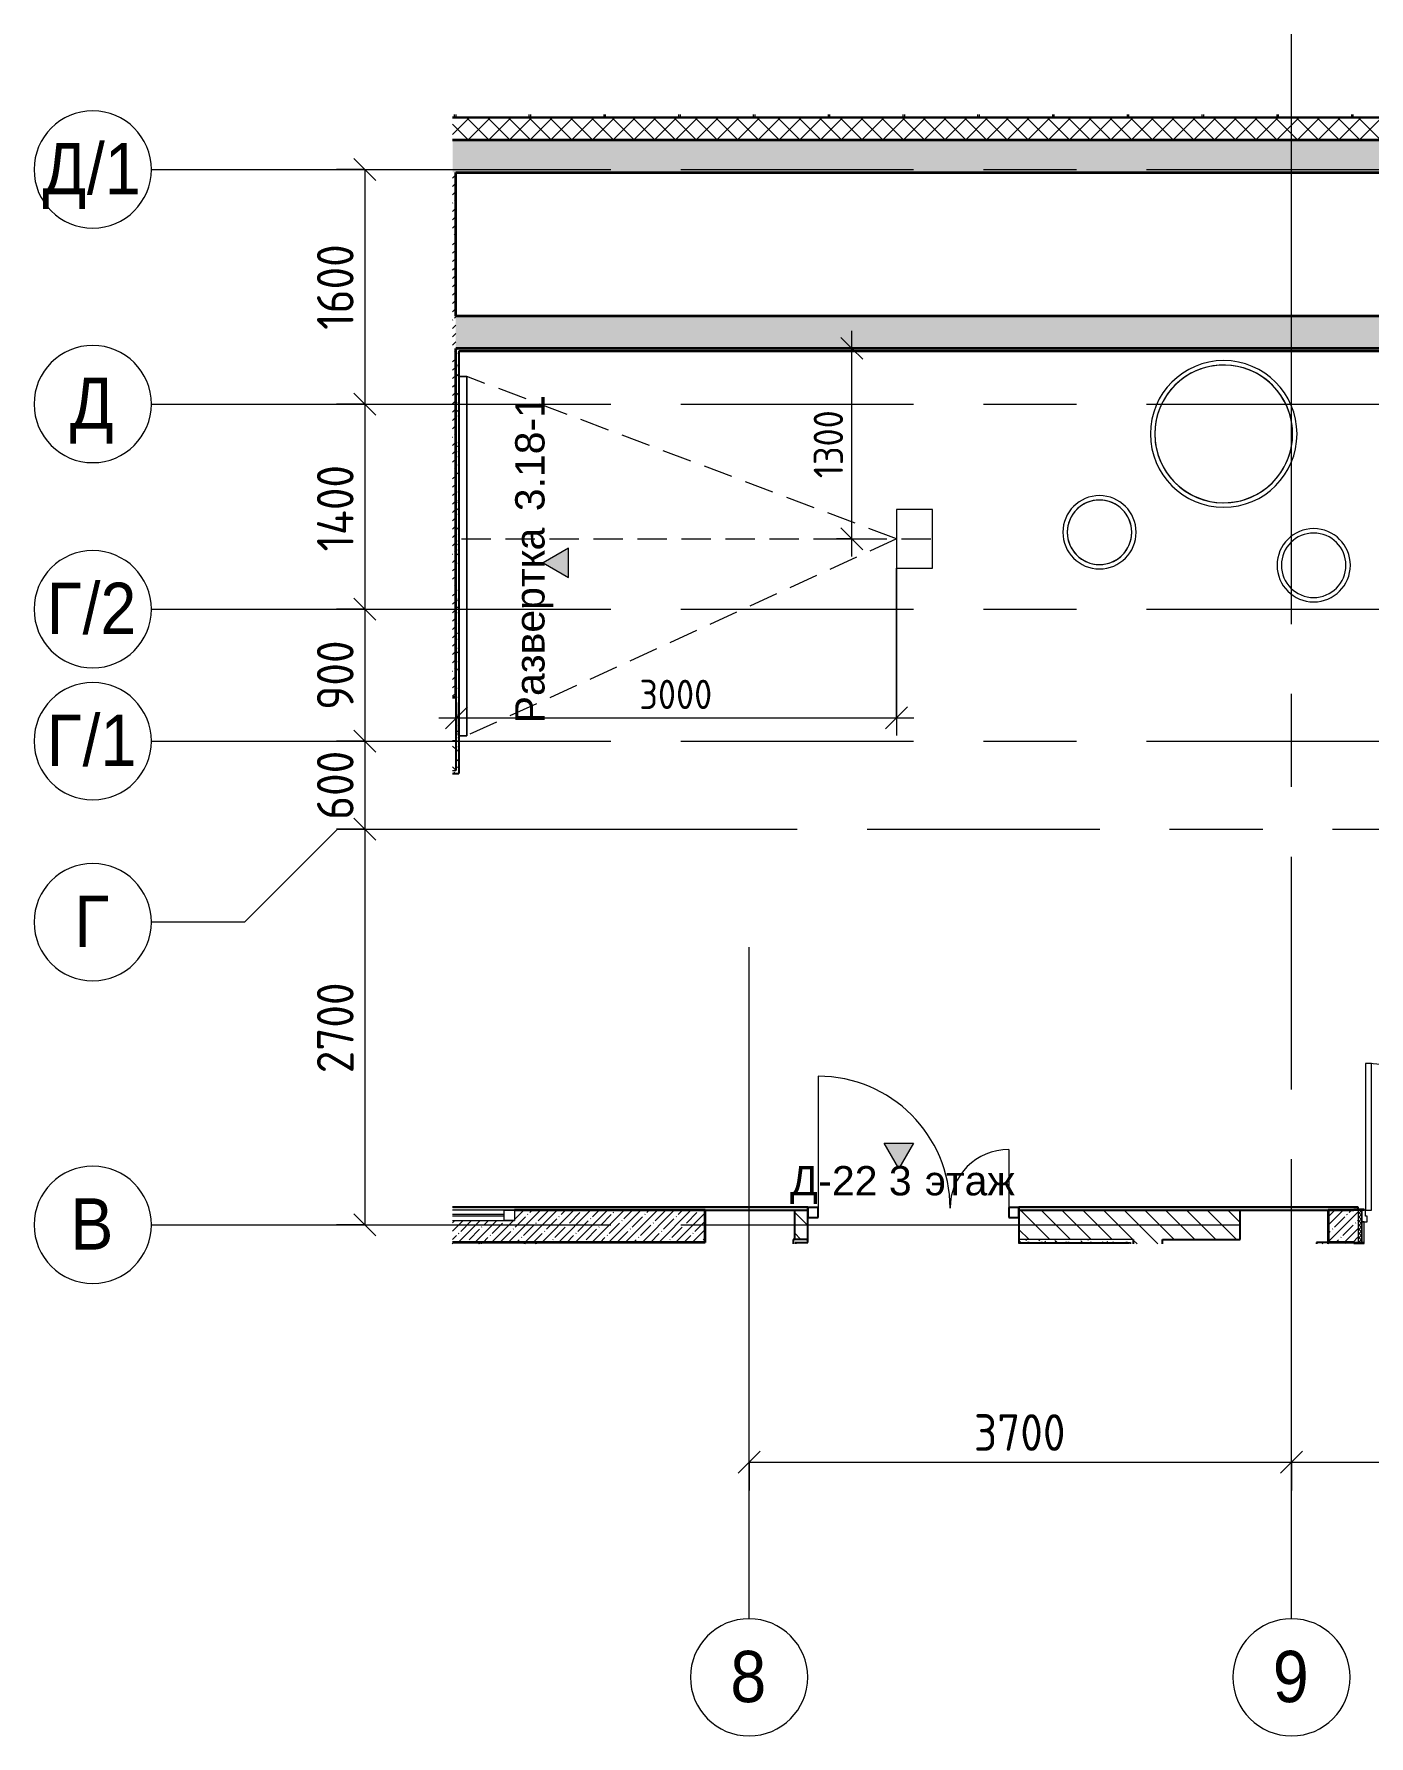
# Model space of a CAD drawing. Header units: millimetres. Extents: x 17333 to 113510, y -1987 to 15924.
# Drawn here: x 17333 to 26438, y 4313 to 15924 of the extents above; entities that cross this region are included whole.
import ezdxf

# ---------------------------------------------------------------- set-up
doc = ezdxf.new("R2010")
doc.units = ezdxf.units.MM
doc.linetypes.add('ADSK_Штрих_ш2 п1', pattern=[300, 200, -100])
doc.linetypes.add('Осевая', pattern=[3175, 635, -476.25, 1587.5, -476.25])
for name, color, linetype, lineweight in [('A-ANNO-DIMS', 7, 'Continuous', 9), ('A-ANNO-DIMS-100', 7, 'Continuous', 9), ('A-DETL', 7, 'Continuous', 9), ('A-DETL-1', 7, 'ADSK_Штрих_ш2 п1', 9), ('A-DOOR', 7, 'Continuous', 9), ('A-DOOR-1', 7, 'Continuous', 13), ('A-DOOR-FRAM', 7, 'Continuous', 13), ('A-DOOR-FRAM-1', 7, 'Continuous', 9), ('A-GLAZ', 7, 'Continuous', 9), ('A-GLAZ-1', 7, 'Continuous', 13), ('A-GLAZ-CWMG', 7, 'Continuous', 9), ('A-GLAZ-CWMG-1', 7, 'Continuous', 25), ('A-ROOF-PATT', 7, 'Continuous', 9), ('A-WALL', 7, 'Continuous', 9), ('G-ANNO-SYMB', 7, 'Continuous', 9), ('I-WALL', 7, 'Continuous', 9), ('Оси', 7, 'Continuous', 9), ('Оси-1', 7, 'Continuous', 20), ('Оси-2', 7, 'Осевая', 9)]:
    doc.layers.add(name, color=color, linetype=linetype, lineweight=lineweight)
for name, color, linetype, lineweight, true_color in [('A-WALL-1', 7, 'Continuous', 25, 0x3c3c3c), ('A-WALL-2', 7, 'Continuous', 35, 0x3c3c3c), ('A-WALL-3', 7, 'Continuous', 13, 0x3c3c3c), ('A-WALL-FNSH-1', 7, 'Continuous', 13, 0x3c3c3c), ('A-WALL-FNSH-2', 7, 'Continuous', 9, 0x3c3c3c), ('I-FURN-1', 7, 'Continuous', 9, 0xf0f0f0)]:
    doc.layers.add(name, color=color, linetype=linetype, lineweight=lineweight, true_color=true_color)
doc.styles.add('Arial', font='arial.ttf', dxfattribs={"width": 0.9, "height": 350})
doc.styles.add('Arial_1', font='arial.ttf', dxfattribs={"height": 200})
doc.styles.add('ISOCPEUR', font='isocpeur.ttf', dxfattribs={"width": 0.9, "height": 250})
doc.styles.add('ISOCPEUR_1', font='isocpeur.ttf', dxfattribs={"width": 0.9, "height": 200})
doc.dimstyles.new('ISO-2_0_0_9К_Средний_округл2', dxfattribs={"dimscale": 304.8, "dimtxt": 199.196235, "dimasz": 0.492126, "dimexe": 0.393701, "dimexo": 0, "dimgap": 0, "dimtad": 1, "dimdec": 0, "dimrnd": 10, "dimzin": 0, "dimdsep": 46, "dimtxsty": 'ISOCPEUR_1', "dimblk1": 'OBLIQUE', "dimblk2": 'OBLIQUE', "dimsah": 1, "dimcen": 0.09, "dimdle": 0.393701, "dimazin": 0, "dimtfac": 1, "dimtdec": 4, "dimtix": 1, "dimtmove": 0, "dimatfit": 3, "dimfxl": 1, "dimtvp": 1, "dimtolj": 1, "dimtzin": 0, "dimarcsym": 2})
doc.dimstyles.new('ISO-2_5_0_9К_БОЛЬШОЙ', dxfattribs={"dimscale": 304.8, "dimtxt": 248.995294, "dimasz": 0.492126, "dimexe": 0.393701, "dimexo": 0.984252, "dimgap": 0, "dimtad": 1, "dimdec": 0, "dimrnd": 10, "dimzin": 0, "dimdsep": 46, "dimtxsty": 'ISOCPEUR', "dimblk1": 'OBLIQUE', "dimblk2": 'OBLIQUE', "dimsah": 1, "dimcen": 0.09, "dimdle": 0.393701, "dimazin": 0, "dimtfac": 1, "dimtdec": 4, "dimtix": 1, "dimtmove": 0, "dimatfit": 3, "dimfxl": 1, "dimtvp": 1, "dimtolj": 1, "dimtzin": 0, "dimarcsym": 2})
pattern_1 = [(135, (0, 0), (-70.71068, -70.71068), [])]
pattern_2 = [(45, (0, 0), (-57.02463, 57.02463), []), (45, (57.025, 0), (-57.02463, 57.02463), [100.806, -20.161, 3.353, -16.808])]
pattern_3 = [(0, (0, 0), (121.92, 30.48), [10.058, -81.382, 10.058, -81.382, -487.68]), (0, (0, 0), (121.92, 30.48), [-182.88, 10.058, -172.822, 10.058, -81.382, -213.36]), (0, (0, 0), (121.92, 30.48), [-457.2, 10.058, -50.902, 10.058, -142.342]), (120, (45.72, 15.24), (-87.356454, 90.345817), [10.058, -81.382, 10.058, -81.382, -487.68]), (120, (45.72, 15.24), (-87.356454, 90.345817), [-182.88, 10.058, -172.822, 10.058, -81.382, -213.36]), (120, (45.72, 15.24), (-87.356454, 90.345817), [-457.2, 10.058, -50.902, 10.058, -142.342]), (240, (60.96, 76.2), (-34.563546, -120.825817), [10.058, -81.382, 10.058, -81.382, -487.68]), (240, (60.96, 76.2), (-34.563546, -120.825817), [-182.88, 10.058, -172.822, 10.058, -81.382, -213.36]), (240, (60.96, 76.2), (-34.563546, -120.825817), [-457.2, 10.058, -50.902, 10.058, -142.342])]

# ---------------------------------------------------------------- blocks, each defined once
blk = doc.blocks.new('120_Окно_СКБ_1Ст - 120_Окно_СКБ_1Ст 400х1200 EI30-24228621-План разверток пом_3_18_ Этаж 3')
at = {"layer": 'A-GLAZ'}
for p, q in [((600, 110), (179, 110)), ((530, 80), (179, 80)), ((530, 70), (179, 70)), ((179, 40), (600, 40))]:
    blk.add_line(p, q, dxfattribs=at)
at = {"layer": 'A-GLAZ-1'}
for p, q in [((530, 40), (530, 110)), ((530, 110), (600, 110)), ((600, 40), (530, 40)), ((600, 110), (600, 40))]:
    blk.add_line(p, q, dxfattribs=at)
blk = doc.blocks.new('Шкаф параметрический - 1_156-26173978-План разверток пом_3_18_ Этаж 3')
at = {"layer": 'I-FURN-1'}
for p, q in [((0, 800), (9, 782)), ((9, 800), (0, 800)), ((0, 800), (0, 603))]:
    blk.add_line(p, q, dxfattribs=at)
blk = doc.blocks.new('ПУФ_500 - 1_50а-26160883-План разверток пом_3_18_ Этаж 3')
at = {"layer": 'I-FURN-1'}
for radius, start, end in [(250, 360, 180), (250, 0, 180), (220, 0, 180), (220, 115.7143, 180), (220, 360, 115.7143), (250, 180, 360), (220, 180, 295.7143), (220, 180, 360), (220, 295.7143, 360), (250, 180, 360)]:
    blk.add_arc((0, 0), radius, start, end, dxfattribs=at)
blk = doc.blocks.new('ПУФ_500 - 1_50б-32041553-План разверток пом_3_18_ Этаж 3')
at = {"layer": 'I-FURN-1'}
for radius, start, end in [(250, 360, 180), (250, 0, 180), (220, 360, 180), (220, 0, 180), (250, 180, 360), (220, 180, 270), (220, 180, 360), (220, 270, 360), (250, 180, 360)]:
    blk.add_arc((0, 0), radius, start, end, dxfattribs=at)
blk = doc.blocks.new('110_Дверь_СКБ_1Ст_Внутренняя1 - Д-4_п__1100x2100h_административные помещения-32218723-План разверток пом_3_18_ Этаж 3')
at = {"layer": 'A-DOOR'}
h = blk.add_hatch(dxfattribs=at)
h.set_pattern_fill('FP_10', color=256, style=0, pattern_type=2)
h.set_pattern_definition([(135, (1751.41, 174.685), (-14.14214, -14.14214), []), (225, (1751.41, 174.685), (14.14214, -14.14214), [])])
h.paths.add_polyline_path([(562.5, -110), (562.5, 110), (537.5, 110), (537.5, -110)])
at = {"layer": 'A-DOOR-FRAM-1'}
h = blk.add_hatch(dxfattribs=at)
h.set_pattern_fill('FP_11', color=256, style=0, pattern_type=2)
h.set_pattern_definition([(45, (-371.384, 174.685), (-14.1421, 14.1421), []), (135, (-371.384, 174.685), (-14.1421, -14.1421), [])])
h.paths.add_polyline_path([(-512.5, -110), (-512.5, 110), (-537.5, 110), (-537.5, -110)])
at = {"layer": 'A-DOOR'}
blk.add_arc((-487.5, 110), 1000, 360, 90, dxfattribs=at)
at = {"layer": 'A-DOOR-1'}
for p, q in [((-487.5, 1110), (-487.5, 110)), ((-447.5, 1110), (-487.5, 1110)), ((-447.5, 110), (-447.5, 1110)), ((-487.5, 110), (-447.5, 110))]:
    blk.add_line(p, q, dxfattribs=at)
at = {"layer": 'A-DOOR-FRAM'}
for p, q in [((-497.5, 118), (-567.5, 118)), ((-567.5, 118), (-567.5, 110)), ((-497.5, 110), (-497.5, 118)), ((592.5, 118), (522.5, 118)), ((522.5, 118), (522.5, 110)), ((592.5, 110), (592.5, 118)), ((-567.5, 110), (-497.5, 110)), ((-512.5, 110), (-537.5, 110)), ((-537.5, 110), (-537.5, -110)), ((-487.5, 110), (-512.5, 110)), ((-512.5, 110), (-512.5, 30)), ((-512.5, -110), (-512.5, 110)), ((-497.5, 110), (-512.5, 110)), ((-512.5, 110), (-512.5, 109)), ((-512.5, 109), (-497.5, 109)), ((-512.5, 30), (-477.5, 30)), ((-497.5, 30), (-512.5, 30)), ((-512.5, 30), (-512.5, -110)), ((-497.5, 109), (-497.5, 110)), ((-497.5, -110), (-497.5, 30)), ((-487.5, 70), (-487.5, 110)), ((-477.5, 70), (-487.5, 70)), ((-477.5, 30), (-477.5, 70)), ((512.5, 70), (502.5, 70)), ((502.5, 70), (502.5, 30)), ((502.5, 30), (537.5, 30)), ((512.5, 110), (512.5, 70)), ((537.5, 110), (512.5, 110)), ((537.5, 110), (522.5, 110)), ((522.5, 110), (522.5, 109)), ((522.5, 110), (592.5, 110)), ((522.5, 109), (537.5, 109)), ((537.5, 30), (522.5, 30)), ((522.5, 30), (522.5, -110)), ((537.5, 30), (537.5, 110)), ((562.5, 110), (537.5, 110)), ((537.5, 110), (537.5, -110)), ((537.5, 109), (537.5, 110)), ((537.5, -110), (537.5, 30)), ((562.5, -110), (562.5, 110)), ((-497.5, -110), (-567.5, -110)), ((-567.5, -110), (-567.5, -118)), ((-537.5, -110), (-512.5, -110)), ((-512.5, -110), (-497.5, -110)), ((-497.5, -118), (-497.5, -110)), ((522.5, -110), (537.5, -110)), ((592.5, -110), (522.5, -110)), ((522.5, -110), (522.5, -118)), ((537.5, -110), (562.5, -110)), ((592.5, -118), (592.5, -110)), ((-567.5, -118), (-497.5, -118)), ((522.5, -118), (592.5, -118))]:
    blk.add_line(p, q, dxfattribs=at)
blk = doc.blocks.new('ПУФ2 - 1_52б-V5-План разверток пом_3_18_ Этаж 3')
at = {"layer": 'I-FURN-1'}
for radius, start, end in [(500, 360, 180), (500, 0, 180), (470, 360, 180), (470, 18, 180), (470, 9, 18), (500, 180, 360), (470, 180, 360), (470, 180, 189), (470, 198, 360), (470, 0, 9), (500, 180, 360), (470, 189, 198)]:
    blk.add_arc((0, 0), radius, start, end, dxfattribs=at)
blk = doc.blocks.new('Прямоугольный импост - 50 x 70 мм-31927764-План разверток пом_3_18_ Этаж 3')
at = {"layer": 'A-GLAZ-CWMG-1'}
for p, q in [((-70, 35), (0, 35)), ((-70, -35), (-70, 35)), ((0, 35), (0, -35)), ((0, -35), (-70, -35))]:
    blk.add_line(p, q, dxfattribs=at)
blk = doc.blocks.new('Дверь_Витражная_остекление_ - ДВН_ДАО_Главный вход_1200 в свету Д-22 _п_-31928779-План разверток пом_3_18_ Этаж 3')
at = {"layer": 'A-DOOR'}
for p, q in [((-650, 930), (-650, 35)), ((650, 430), (650, 35))]:
    blk.add_line(p, q, dxfattribs=at)
for centre, radius, start, end in [((-650, 30), 900, 360, 90), ((650, 30), 400, 90, 180)]:
    blk.add_arc(centre, radius, start, end, dxfattribs=at)
blk = doc.blocks.new('Прямоугольный импост - 50 x 70 мм-31701779-План разверток пом_3_18_ Этаж 3')
at = {"layer": 'A-GLAZ-CWMG-1'}
for p, q in [((0, 35), (-70, 35)), ((-70, 35), (-70, -35)), ((0, -35), (0, 35)), ((-70, -35), (0, -35))]:
    blk.add_line(p, q, dxfattribs=at)
blk = doc.blocks.new('Ось сетки - D8-29747960-План разверток пом_3_18_ Этаж 3')
at = {"layer": 'Оси-1'}
for start, end in [(360, 180), (180, 360)]:
    blk.add_arc((0, 0), 4, start, end, dxfattribs=at)
blk = doc.blocks.new('DIMBLOCK1-План разверток пом_3_18_ Этаж 3')
at = {"layer": 'A-ANNO-DIMS-100'}
for p, q in [((22210, 5987), (22210, 6301)), ((25910, 5987), (25910, 6301)), ((22210, 6181), (25910, 6181)), ((22210, 6181), (22210, 5987)), ((25910, 6181), (25910, 5987))]:
    blk.add_line(p, q, dxfattribs=at)
at = {"layer": 'A-ANNO-DIMS-100', "lineweight": 20}
for p, q in [((22210, 6181), (22135, 6106)), ((22210, 6181), (22285, 6256)), ((25910, 6181), (25835, 6106)), ((25910, 6181), (25985, 6256))]:
    blk.add_line(p, q, dxfattribs=at)
at = {"layer": 'A-ANNO-DIMS-100', "color": 0, "insert": (23744, 6508), "char_height": 250, "width": 758.48, "attachment_point": 1, "line_spacing_factor": 1.149209, "style": 'ISOCPEUR'}
blk.add_mtext('3700', dxfattribs=at)
blk = doc.blocks.new('_Oblique')
at = {"color": 0, "linetype": 'ByBlock', "lineweight": -2}
blk.add_line((-0.5, -0.5), (0.5, 0.5), dxfattribs=at)
blk = doc.blocks.new('DIMBLOCK2-План разверток пом_3_18_ Этаж 3')
at = {"layer": 'A-ANNO-DIMS-100'}
for p, q in [((25910, 5987), (25910, 6301)), ((29610, 5987), (29610, 6301)), ((25910, 6181), (29610, 6181)), ((25910, 6181), (25910, 5987)), ((29610, 6181), (29610, 5987))]:
    blk.add_line(p, q, dxfattribs=at)
at = {"layer": 'A-ANNO-DIMS-100', "lineweight": 20}
for p, q in [((25910, 6181), (25835, 6106)), ((25910, 6181), (25985, 6256)), ((29610, 6181), (29535, 6106)), ((29610, 6181), (29685, 6256))]:
    blk.add_line(p, q, dxfattribs=at)
at = {"layer": 'A-ANNO-DIMS-100', "color": 0, "insert": (27444, 6508), "char_height": 250, "width": 758.48, "attachment_point": 1, "line_spacing_factor": 1.149209, "style": 'ISOCPEUR'}
blk.add_mtext('3700', dxfattribs=at)
blk = doc.blocks.new('DIMBLOCK6-План разверток пом_3_18_ Этаж 3')
at = {"layer": 'A-ANNO-DIMS-100'}
for p, q in [((19396, 15000), (19710, 15000)), ((19590, 15000), (19396, 15000)), ((19590, 15000), (19590, 13400)), ((19396, 13400), (19710, 13400)), ((19590, 13400), (19396, 13400))]:
    blk.add_line(p, q, dxfattribs=at)
at = {"layer": 'A-ANNO-DIMS-100', "lineweight": 20}
for p, q in [((19590, 15000), (19515, 15075)), ((19590, 15000), (19665, 14925)), ((19590, 13400), (19515, 13475)), ((19590, 13400), (19665, 13325))]:
    blk.add_line(p, q, dxfattribs=at)
at = {"layer": 'A-ANNO-DIMS-100', "color": 0, "insert": (19263, 13906), "char_height": 250, "width": 706.76, "attachment_point": 1, "rotation": 90, "line_spacing_factor": 1.149209, "style": 'ISOCPEUR'}
blk.add_mtext('1600', dxfattribs=at)
blk = doc.blocks.new('DIMBLOCK7-План разверток пом_3_18_ Этаж 3')
at = {"layer": 'A-ANNO-DIMS-100', "lineweight": 20}
for p, q in [((19590, 13400), (19515, 13475)), ((19590, 13400), (19665, 13325)), ((19590, 12000), (19515, 12075)), ((19590, 12000), (19665, 11925))]:
    blk.add_line(p, q, dxfattribs=at)
at = {"layer": 'A-ANNO-DIMS-100'}
for p, q in [((19396, 13400), (19710, 13400)), ((19590, 13400), (19396, 13400)), ((19590, 13400), (19590, 12000)), ((19396, 12000), (19710, 12000)), ((19590, 12000), (19396, 12000))]:
    blk.add_line(p, q, dxfattribs=at)
at = {"layer": 'A-ANNO-DIMS-100', "color": 0, "insert": (19263, 12394), "char_height": 250, "width": 735.49, "attachment_point": 1, "rotation": 90, "line_spacing_factor": 1.149209, "style": 'ISOCPEUR'}
blk.add_mtext('1400', dxfattribs=at)
blk = doc.blocks.new('DIMBLOCK8-План разверток пом_3_18_ Этаж 3')
at = {"layer": 'A-ANNO-DIMS-100'}
for p, q in [((19396, 12000), (19710, 12000)), ((19590, 12000), (19396, 12000)), ((19590, 12000), (19590, 11100)), ((19396, 11100), (19710, 11100)), ((19590, 11100), (19396, 11100))]:
    blk.add_line(p, q, dxfattribs=at)
at = {"layer": 'A-ANNO-DIMS-100', "lineweight": 20}
for p, q in [((19590, 12000), (19515, 12075)), ((19590, 12000), (19665, 11925)), ((19590, 11100), (19515, 11175)), ((19590, 11100), (19665, 11025))]:
    blk.add_line(p, q, dxfattribs=at)
at = {"layer": 'A-ANNO-DIMS-100', "color": 0, "insert": (19263, 11313), "char_height": 250, "width": 568.86, "attachment_point": 1, "rotation": 90, "line_spacing_factor": 1.149209, "style": 'ISOCPEUR'}
blk.add_mtext('900', dxfattribs=at)
blk = doc.blocks.new('DIMBLOCK9-План разверток пом_3_18_ Этаж 3')
at = {"layer": 'A-ANNO-DIMS-100', "lineweight": 20}
for p, q in [((19590, 11100), (19515, 11175)), ((19590, 11100), (19665, 11025)), ((19590, 10500), (19515, 10575)), ((19590, 10500), (19665, 10425))]:
    blk.add_line(p, q, dxfattribs=at)
at = {"layer": 'A-ANNO-DIMS-100'}
for p, q in [((19396, 11100), (19710, 11100)), ((19590, 11100), (19396, 11100)), ((19590, 11100), (19590, 10500)), ((19396, 10500), (19710, 10500)), ((19590, 10500), (19396, 10500))]:
    blk.add_line(p, q, dxfattribs=at)
at = {"layer": 'A-ANNO-DIMS-100', "color": 0, "insert": (19263, 10563), "char_height": 250, "width": 568.86, "attachment_point": 1, "rotation": 90, "line_spacing_factor": 1.149209, "style": 'ISOCPEUR'}
blk.add_mtext('600', dxfattribs=at)
blk = doc.blocks.new('DIMBLOCK10-План разверток пом_3_18_ Этаж 3')
at = {"layer": 'A-ANNO-DIMS-100', "lineweight": 20}
for p, q in [((19590, 10500), (19515, 10575)), ((19590, 10500), (19665, 10425)), ((19590, 7800), (19515, 7875)), ((19590, 7800), (19665, 7725))]:
    blk.add_line(p, q, dxfattribs=at)
at = {"layer": 'A-ANNO-DIMS-100'}
for p, q in [((19396, 10500), (19710, 10500)), ((19590, 10500), (19396, 10500)), ((19590, 10500), (19590, 7800)), ((19396, 7800), (19710, 7800)), ((19590, 7800), (19396, 7800))]:
    blk.add_line(p, q, dxfattribs=at)
at = {"layer": 'A-ANNO-DIMS-100', "color": 0, "insert": (19263, 8834), "char_height": 250, "width": 758.48, "attachment_point": 1, "rotation": 90, "line_spacing_factor": 1.149209, "style": 'ISOCPEUR'}
blk.add_mtext('2700', dxfattribs=at)
blk = doc.blocks.new('DIMBLOCK11-План разверток пом_3_18_ Этаж 3')
at = {"layer": 'A-ANNO-DIMS-100'}
for p, q in [((23215, 12280), (23215, 11138)), ((23215, 11258), (23215, 12280)), ((20215, 11364), (20215, 11138)), ((20215, 11258), (20215, 11364)), ((20095, 11258), (23335, 11258))]:
    blk.add_line(p, q, dxfattribs=at)
at = {"layer": 'A-ANNO-DIMS-100', "lineweight": 20}
for p, q in [((20215, 11258), (20290, 11333)), ((23215, 11258), (23290, 11333)), ((20215, 11258), (20140, 11183)), ((23215, 11258), (23140, 11183))]:
    blk.add_line(p, q, dxfattribs=at)
at = {"layer": 'A-ANNO-DIMS-100', "color": 0, "insert": (21462, 11519), "char_height": 200, "width": 606.78, "attachment_point": 1, "line_spacing_factor": 1.149209, "style": 'ISOCPEUR_1'}
blk.add_mtext('3000', dxfattribs=at)
blk = doc.blocks.new('DIMBLOCK12-План разверток пом_3_18_ Этаж 3')
at = {"layer": 'A-ANNO-DIMS-100', "lineweight": 20}
for p, q in [((22912, 13780), (22837, 13855)), ((22912, 13780), (22987, 13705)), ((22912, 12480), (22837, 12555)), ((22912, 12480), (22987, 12405))]:
    blk.add_line(p, q, dxfattribs=at)
at = {"layer": 'A-ANNO-DIMS-100'}
for p, q in [((22912, 12360), (22912, 13900)), ((22806, 13780), (23032, 13780)), ((22912, 13780), (22806, 13780)), ((22806, 12480), (23032, 12480)), ((22912, 12480), (22806, 12480))]:
    blk.add_line(p, q, dxfattribs=at)
at = {"layer": 'A-ANNO-DIMS-100', "color": 0, "insert": (22651, 12894), "char_height": 200, "width": 565.41, "attachment_point": 1, "rotation": 90, "line_spacing_factor": 1.149209, "style": 'ISOCPEUR_1'}
blk.add_mtext('1300', dxfattribs=at)
blk = doc.blocks.new('Фасад - Марка фасада_Указатель-25386507-План разверток пом_3_18_ Этаж 3')
at = {"layer": 'G-ANNO-SYMB'}
blk.add_hatch(color=256, dxfattribs=at).paths.add_polyline_path([(-1, 0), (0, 1.73), (1, 0), (0, 0)])
for p, q in [((0, 1.73), (-1, 0)), ((1, 0), (0, 1.73)), ((-1, 0), (0, 0)), ((0, 0), (1, 0))]:
    blk.add_line(p, q, dxfattribs=at)

msp = doc.modelspace()

# ---------------------------------------------------------------- hatches: boundary and pattern name
at = {"layer": 'A-ROOF-PATT'}
h = msp.add_hatch(dxfattribs=at)
h.set_pattern_fill('FP_8', color=256, style=0, pattern_type=2)
h.set_pattern_definition([(180, (316.16, 38.84), (-6e-14, -509.787), []), (180, (316.16, 48.84), (-6e-14, -509.787), []), (270, (311.16, 43.84), (510, 3e-14), []), (270, (321.16, 43.84), (510, 3e-14), [])])
h.paths.add_polyline_path([(32928.2, 15358), (32894.7, 15375.4), (20188.1, 15375.4), (20188.1, 15358), (32466.7, 15358)])
at = {"layer": 'A-WALL'}
h = msp.add_hatch(dxfattribs=at)
h.set_pattern_fill('FP_3', color=256, style=0, pattern_type=2)
h.set_pattern_definition([(45, (0, 0), (-70.71068, 70.71068), []), (135, (0, 0), (-70.71068, -70.71068), [])])
h.paths.add_polyline_path([(39833.8, 15200), (39833.8, 15350), (37810, 15350), (37810, 15200), (38605.9, 15200)])
h.paths.add_polyline_path([(35410, 15200), (35410, 15350), (34660, 15350), (34660, 15200), (34922.4, 15200)])
h.paths.add_polyline_path([(33610, 15200), (33760, 15200), (33760, 15350), (33610, 15350)])
h.paths.add_polyline_path([(33080.6, 15200), (33240, 15200), (33240, 15350), (33010, 15350), (33010, 15200)])
h.paths.add_polyline_path([(32110, 15200), (32110, 15350), (20188.1, 15350), (20188.1, 15200), (30010.9, 15200)])
at = {"layer": 'I-WALL'}
h = msp.add_hatch(dxfattribs=at)
h.set_pattern_fill('FP_2', color=256, style=0, pattern_type=2)
h.set_pattern_definition(pattern_2)
h.paths.add_polyline_path([(31781.2, 14980), (32110, 14980), (32110, 15200), (20188.1, 15200), (20188.1, 14980), (31761.2, 14980)])
h = msp.add_hatch(dxfattribs=at)
h.set_pattern_fill('FP_2', color=256, style=0, pattern_type=2)
h.set_pattern_definition(pattern_2)
h.paths.add_polyline_path([(20210, 11400), (20210, 14980), (20188.1, 14980), (20188.1, 11400)])
h = msp.add_hatch(dxfattribs=at)
h.set_pattern_fill('FP_2', color=256, style=0, pattern_type=2)
h.set_pattern_definition(pattern_2)
h.paths.add_polyline_path([(30010.9, 13780), (31010, 13780), (31010, 14000), (20210, 14000), (20210, 13780), (27555.2, 13780)])
h = msp.add_hatch(dxfattribs=at)
h.set_pattern_fill('FP_9', color=256, style=0, pattern_type=2)
h.set_pattern_definition(pattern_3)
h.paths.add_polyline_path([(20210, 10900), (20230, 10900), (20230, 13780), (20210, 13780), (20210, 11522.8)])
h = msp.add_hatch(dxfattribs=at)
h.set_pattern_fill('FP_9', color=256, style=0, pattern_type=2)
h.set_pattern_definition(pattern_3)
h.paths.add_polyline_path([(31781.2, 13760), (31781.2, 13780), (20230, 13780), (20231, 13760), (30010.9, 13760)])
h = msp.add_hatch(dxfattribs=at)
h.set_pattern_fill('FP_1', color=256, style=0, pattern_type=2)
h.set_pattern_definition(pattern_1)
h.paths.add_polyline_path([(20210, 10900), (20210, 11100), (20188.1, 11100), (20188.1, 10900)])
h = msp.add_hatch(dxfattribs=at)
h.set_pattern_fill('FP_9', color=256, style=0, pattern_type=2)
h.set_pattern_definition(pattern_3)
h.paths.add_polyline_path([(20188.1, 10880), (20230, 10880), (20230, 10900), (20188.1, 10899.9)])
h = msp.add_hatch(dxfattribs=at)
h.set_pattern_fill('FP_9', color=256, style=0, pattern_type=2)
h.set_pattern_definition(pattern_3)
h.paths.add_polyline_path([(38490, 7900), (38520, 7900), (38520, 7920), (33010, 7920), (33010, 7900), (37378.1, 7900)])
h.paths.add_polyline_path([(30510, 7900), (30510, 7920), (27465, 7920), (27465, 7908), (27495, 7908), (27495, 7900), (30010.9, 7900)])
h.paths.add_polyline_path([(26335, 7900), (26335, 7908), (26365, 7908), (26365, 7920), (24051, 7920), (24051, 7900), (25099.5, 7900)])
h.paths.add_polyline_path([(22611, 7900), (22611, 7920), (20188.1, 7920), (20188.1, 7900), (21910, 7900)])
h = msp.add_hatch(dxfattribs=at)
h.set_pattern_fill('FP_2', color=256, style=0, pattern_type=2)
h.set_pattern_definition(pattern_2)
h.paths.add_polyline_path([(21910, 7680), (21910, 7900), (20609.5, 7900), (20609.5, 7830), (20188.1, 7830), (20188.1, 7680), (20759, 7680)])
h = msp.add_hatch(dxfattribs=at)
h.set_pattern_fill('FP_1', color=256, style=0, pattern_type=2)
h.set_pattern_definition(pattern_1)
h.paths.add_polyline_path([(24810.7, 7700), (25560, 7700), (25560, 7900), (24051, 7900), (24051, 7700)])
h.paths.add_polyline_path([(22611, 7700), (22611, 7900), (22520, 7900), (22520, 7700)])
h = msp.add_hatch(dxfattribs=at)
h.set_pattern_fill('FP_2', color=256, style=0, pattern_type=2)
h.set_pattern_definition(pattern_2)
h.paths.add_polyline_path([(28189.7, 7680), (29209.7, 7680), (29209.7, 7900), (27465, 7900), (27465, 7680), (28109.7, 7680)])
h.paths.add_polyline_path([(26335, 7680), (26365, 7680), (26365, 7900), (26160, 7900), (26160, 7680), (26180, 7680)])
h = msp.add_hatch(dxfattribs=at)
h.set_pattern_fill('FP_9', color=256, style=0, pattern_type=2)
h.set_pattern_definition(pattern_3)
h.paths.add_polyline_path([(20188.1, 7670.3), (20659, 7670.3), (20659, 7680), (20188.1, 7679.4)])
h = msp.add_hatch(dxfattribs=at)
h.set_pattern_fill('FP_9', color=256, style=0, pattern_type=2)
h.set_pattern_definition(pattern_3)
h.paths.add_polyline_path([(20669.3, 7670.3), (20679, 7670.3), (20679, 7680), (20659, 7680), (20659, 7670.3)])
h = msp.add_hatch(dxfattribs=at)
h.set_pattern_fill('FP_5', color=256, style=0, pattern_type=2)
h.set_pattern_definition([(45, (0, 0), (-35.35534, 35.35534), [])])
h.paths.add_polyline_path([(20759, 7670.3), (20759, 7680), (20679, 7680), (20679, 7670.3)])
h = msp.add_hatch(dxfattribs=at)
h.set_pattern_fill('FP_9', color=256, style=0, pattern_type=2)
h.set_pattern_definition(pattern_3)
h.paths.add_polyline_path([(24802.7, 7680), (24810.7, 7680), (24810.7, 7700), (24051, 7700), (24051, 7680)])
h.paths.add_polyline_path([(22611, 7680), (22611, 7700), (22510, 7700), (22510, 7680), (22530, 7680)])
h = msp.add_hatch(dxfattribs=at)
h.set_pattern_fill('FP_9', color=256, style=0, pattern_type=2)
h.set_pattern_definition(pattern_3)
h.paths.add_polyline_path([(22529.7, 7670.3), (22530, 7670.3), (22530, 7680), (22510, 7680), (22510, 7670.3)])
h = msp.add_hatch(dxfattribs=at)
h.set_pattern_fill('FP_9', color=256, style=0, pattern_type=2)
h.set_pattern_definition(pattern_3)
h.paths.add_polyline_path([(24810.7, 7670.3), (24830.7, 7670.3), (24830.7, 7700), (24810.7, 7700), (24810.7, 7672)])
h = msp.add_hatch(dxfattribs=at)
h.set_pattern_fill('FP_1', color=256, style=0, pattern_type=2)
h.set_pattern_definition(pattern_1)
h.paths.add_polyline_path([(25030.7, 7670.3), (25030.7, 7700), (24830.7, 7700), (24830.7, 7670.3)])
h = msp.add_hatch(dxfattribs=at)
h.set_pattern_fill('FP_4', color=256, style=0, pattern_type=2)
h.set_pattern_definition([(135, (0, 0), (-75.43415, -75.43415), [106.68, -17.78, 3.556, -17.78]), (135, (0, 75.39), (-75.43415, -75.43415), []), (50, (0, 0), (127.5292, -11.15758), [13.335, -146.685]), (355, (0, 0), (-24.66966, 133.74), [10.668, -117.348]), (100.451, (10.63, -0.93), (102.85973, 122.5818), [11.333, -124.663]), (46.184, (0, 35.56), (189.7552, -29.4304), [20.002, -220.027]), (96.636, (15.81, 33.1), (166.1822, 173.1996), [17, -186.995]), (351.184, (0, 35.56), (166.184, 173.1976), [16.002, -176.022]), (21, (17.78, 26.67), (106.13027, -71.58603), [13.335, -146.685]), (326, (17.78, 26.67), (43.2619, 128.93175), [10.668, -117.348]), (71.451, (26.62, 20.7), (149.392, 57.34505), [11.333, -124.663]), (37.5, (0, 0), (2.16223, 59.18836), [3.353, -112.573, 3.353, -115.773, -117.792]), (37.5, (0, 0), (2.16223, 59.18836), [-235.052, 3.353, -114.44]), (7.5, (0, 0), (46.77386, 70.12615), [3.353, -64.567, 3.353, -109.906, -44.894]), (7.5, (0, 0), (46.77386, 70.12615), [-181.178, 3.353, -41.542]), (327.5, (-39.65, 0), (94.91367, -4.01009), [3.353, -41.097, 3.353, -135.331, -184.023]), (327.5, (-39.65, 0), (94.91367, -4.01009), [-183.134, 3.353, -180.67]), (317.5, (-57.43, 0), (103.69057, 17.79882), [3.353, -54.432, 3.353, -88.748, -130.683]), (317.5, (-57.43, 0), (103.69057, 17.79882), [-149.885, 3.353, -127.33])])
h.paths.add_polyline_path([(26160, 7670.3), (26160, 7680), (26080, 7680), (26080, 7670.3)])
h = msp.add_hatch(dxfattribs=at)
h.set_pattern_fill('FP_9', color=256, style=0, pattern_type=2)
h.set_pattern_definition(pattern_3)
h.paths.add_polyline_path([(26180, 7670.3), (26180, 7680), (26160, 7680), (26160, 7670.3), (26169.7, 7670.3)])
h = msp.add_hatch(dxfattribs=at)
h.set_pattern_fill('FP_9', color=256, style=0, pattern_type=2)
h.set_pattern_definition(pattern_3)
h.paths.add_polyline_path([(27555.2, 7670.3), (27609.7, 7670.3), (27609.7, 7680), (27495, 7680), (27495, 7672), (27465, 7672), (27465, 7670.3), (27539.5, 7670.3)])
h.paths.add_polyline_path([(26275.2, 7670.3), (26365, 7670.3), (26365, 7672), (26335, 7672), (26335, 7680), (26180, 7680), (26180, 7670.3)])

# ---------------------------------------------------------------- linework, layer by layer
at = {"layer": 'A-DETL'}
for p, q in [((23462, 12680), (23215, 12680)), ((23215, 12680), (23215, 12280)), ((23462, 12280), (23462, 12680)), ((23215, 12280), (23462, 12280))]:
    msp.add_line(p, q, dxfattribs=at)
at = {"layer": 'A-DETL-1'}
for p, q in [((23215, 12480), (20285, 13588)), ((20250, 12480), (23550, 12480)), ((23215, 12480), (20285, 11137))]:
    msp.add_line(p, q, dxfattribs=at)
at = {"layer": 'A-WALL'}
for p, q in [((32110, 15350), (20188.1, 15350)), ((20188.1, 10900), (20210, 10900)), ((24830.7, 7700), (24051, 7700))]:
    msp.add_line(p, q, dxfattribs=at)
at = {"layer": 'A-WALL-1'}
for p, q in [((20230, 13760), (20230, 10880)), ((31781.2, 13760), (20230, 13760)), ((20210, 11400), (20210, 10900)), ((20210, 11100), (20188.1, 11100)), ((20188.1, 10880), (20230, 10880)), ((22611, 7920), (20188.1, 7920)), ((21910, 7900), (22611, 7900)), ((22520, 7900), (22520, 7700)), ((22611, 7680), (22611, 7920)), ((24051, 7920), (24051, 7680)), ((26365, 7920), (24051, 7920)), ((24051, 7900), (26160, 7900)), ((25560, 7700), (25560, 7900)), ((26365, 7908), (26365, 7920)), ((20679, 7680), (20679, 7670.3)), ((20759, 7670.3), (20759, 7680)), ((22611, 7700), (22510, 7700)), ((22510, 7700), (22510, 7670.3)), ((22530, 7680), (22611, 7680)), ((22530, 7670.3), (22530, 7680)), ((24830.7, 7700), (24830.7, 7670.3)), ((25030.7, 7670.3), (25030.7, 7700)), ((25030.7, 7700), (25560, 7700)), ((26080, 7680), (26080, 7670.3)), ((26160, 7680), (26080, 7680)), ((26160, 7670.3), (26160, 7680)), ((26365, 7670.3), (26365, 7672))]:
    msp.add_line(p, q, dxfattribs=at)
at = {"layer": 'A-WALL-2'}
for p, q in [((32110, 15200), (20188.1, 15200)), ((20210, 14000), (20210, 14980)), ((20210, 14980), (30790, 14980)), ((30790, 14000), (20210, 14000)), ((20210, 11400), (20210, 13780)), ((31010, 13780), (20210, 13780)), ((20188.1, 11400), (20210, 11400)), ((21910, 7900), (20609.5, 7900)), ((21910, 7680), (21910, 7900)), ((26335, 7900), (26160, 7900)), ((26160, 7900), (26160, 7680)), ((21910, 7680), (20188.1, 7680)), ((26335, 7680), (26160, 7680))]:
    msp.add_line(p, q, dxfattribs=at)
at = {"layer": 'A-WALL-3'}
msp.add_line((20188.1, 15200), (32110, 15200), dxfattribs=at)
at = {"layer": 'A-WALL-FNSH-1'}
for p, q in [((32110, 15353), (20188.1, 15353)), ((20231, 10879), (20231, 13759)), ((20231, 13759), (31782.2, 13759)), ((20188.1, 10879), (20231, 10879)), ((22611, 7921), (20188.1, 7921)), ((22611, 7920), (22611, 7921)), ((26365, 7921), (24051, 7921)), ((24051, 7921), (24051, 7920)), ((26365, 7920), (26365, 7921)), ((22611, 7679), (22530, 7679)), ((22531, 7670.3), (22531, 7679)), ((22611, 7679), (22611, 7680))]:
    msp.add_line(p, q, dxfattribs=at)
at = {"layer": 'A-WALL-FNSH-2'}
msp.add_line((32110, 15358), (20188.1, 15358), dxfattribs=at)
at = {"layer": 'I-FURN-1'}
for p, q in [((20285, 13588), (20230, 13588)), ((20230, 13588), (20285, 13588)), ((20285, 11137), (20285, 13588)), ((20285, 13588), (20285, 11137)), ((20230, 11137), (20285, 11137)), ((20285, 11137), (20230, 11137)), ((24351.2, 7672), (24351.2, 7670.3)), ((24351.2, 7670.3), (24351.2, 7672))]:
    msp.add_line(p, q, dxfattribs=at)
at = {"layer": 'I-WALL'}
for p, q in [((24051, 7680), (24810.7, 7680)), ((24051, 7672), (24051, 7680)), ((24802.7, 7672), (24051, 7672)), ((24802.7, 7670.3), (24802.7, 7672)), ((24810.7, 7680), (24810.7, 7670.3))]:
    msp.add_line(p, q, dxfattribs=at)
at = {"layer": 'Оси'}
for p, q in [((25910, 13424.3), (25910, 15924.3)), ((18133.5, 15000), (20633.5, 15000)), ((18133.5, 13400), (20633.5, 13400)), ((18133.5, 12000), (20633.5, 12000)), ((18133.5, 11100), (20633.5, 11100)), ((19403.5, 10500), (18768.5, 9865)), ((19403.5, 10500), (21903.5, 10500)), ((18768.5, 9865), (18133.5, 9865)), ((22210, 7428.7), (22210, 9693.9)), ((18133.5, 7800), (20633.5, 7800)), ((23060, 7800), (25560, 7800)), ((25910, 5112.8), (25910, 7612.8)), ((22210, 5112.8), (22210, 7377.9))]:
    msp.add_line(p, q, dxfattribs=at)
at = {"layer": 'Оси-2'}
for p, q in [((20633.5, 15000), (37120, 15000)), ((20633.5, 13400), (37120, 13400)), ((25910, 7612.8), (25910, 13424.3)), ((20633.5, 12000), (35990, 12000)), ((20633.5, 11100), (37720, 11100)), ((21903.5, 10500), (37720, 10500)), ((20633.5, 7800), (23060, 7800)), ((22210, 7377.9), (22210, 7428.7))]:
    msp.add_line(p, q, dxfattribs=at)

# ---------------------------------------------------------------- block references
at = {"layer": 'A-DOOR'}
for name, p in [('110_Дверь_СКБ_1Ст_Внутренняя1 - Д-4_п__1100x2100h_административные помещения-32218723-План разверток пом_3_18_ Этаж 3', (26902.5, 7790)), ('Дверь_Витражная_остекление_ - ДВН_ДАО_Главный вход_1200 в свету Д-22 _п_-31928779-План разверток пом_3_18_ Этаж 3', (23331, 7884))]:
    msp.add_blockref(name, p, dxfattribs=at)
at = {"layer": 'A-GLAZ'}
msp.add_blockref('120_Окно_СКБ_1Ст - 120_Окно_СКБ_1Ст 400х1200 EI30-24228621-План разверток пом_3_18_ Этаж 3', (20009.5, 7790), dxfattribs=at)
at = {"layer": 'A-GLAZ-CWMG', "rotation": 180}
msp.add_blockref('Прямоугольный импост - 50 x 70 мм-31701779-План разверток пом_3_18_ Этаж 3', (22611, 7884), dxfattribs=at)
at = {"layer": 'A-GLAZ-CWMG', "extrusion": (0, 0, -1), "rotation": 180}
msp.add_blockref('Прямоугольный импост - 50 x 70 мм-31927764-План разверток пом_3_18_ Этаж 3', (-24051, 7884), dxfattribs=at)
at = {"layer": 'G-ANNO-SYMB', "xscale": 99.99999999999993, "yscale": 99.99999999999993, "zscale": 99.99999999999993, "rotation": 89.99999999999962}
msp.add_blockref('Фасад - Марка фасада_Указатель-25386507-План разверток пом_3_18_ Этаж 3', (20978.9, 12316.7), dxfattribs=at)
at = {"layer": 'G-ANNO-SYMB', "extrusion": (0, 0, -1), "xscale": 99.99999999999993, "yscale": 99.99999999999993, "zscale": 99.99999999999993, "rotation": 180}
msp.add_blockref('Фасад - Марка фасада_Указатель-25386507-План разверток пом_3_18_ Этаж 3', (-23231.4, 8356.8), dxfattribs=at)
at = {"layer": 'I-FURN-1'}
for name, p in [('ПУФ2 - 1_52б-V5-План разверток пом_3_18_ Этаж 3', (25447.6, 13196.2)), ('ПУФ_500 - 1_50а-26160883-План разверток пом_3_18_ Этаж 3', (24600.3, 12525)), ('ПУФ_500 - 1_50б-32041553-План разверток пом_3_18_ Этаж 3', (26061.2, 12300))]:
    msp.add_blockref(name, p, dxfattribs=at)
at = {"layer": 'I-FURN-1', "rotation": 269.9422345647971}
msp.add_blockref('Шкаф параметрический - 1_156-26173978-План разверток пом_3_18_ Этаж 3', (19585, 7680), dxfattribs=at)
at = {"layer": 'Оси-1', "xscale": 99.99999999999993, "yscale": 99.99999999999993, "zscale": 99.99999999999993, "rotation": 269.9999999999994}
for p in [(17733.5, 15000), (17733.5, 13400), (17733.5, 12000), (17733.5, 11100), (17733.5, 9865), (17733.5, 7800)]:
    msp.add_blockref('Ось сетки - D8-29747960-План разверток пом_3_18_ Этаж 3', p, dxfattribs=at)
at = {"layer": 'Оси-1', "xscale": 99.99999999999993, "yscale": 99.99999999999993, "zscale": 99.99999999999993}
for p in [(22210, 4712.8), (25910, 4712.8)]:
    msp.add_blockref('Ось сетки - D8-29747960-План разверток пом_3_18_ Этаж 3', p, dxfattribs=at)

# ---------------------------------------------------------------- texts
at = {"layer": 'G-ANNO-SYMB', "char_height": 200, "attachment_point": 1, "rotation": 90, "style": 'Arial_1'}
for s, insert, width in [(' 3.18-1', (20615.1, 12591.1), 1074.261), ('Развертка', (20615.1, 11221.9), 1659.493)]:
    msp.add_mtext(s, dxfattribs=dict(at, insert=insert, width=width))
at = {"layer": 'G-ANNO-SYMB', "char_height": 200, "attachment_point": 1, "style": 'Arial_1'}
for s, insert, width in [('\\fArial|b0|i0|c204|p34|;Д', (22490.6, 8201), 232.489), ('-22 3 ', (22682.4, 8201), 881.856), ('этаж', (23410, 8201), 761.603)]:
    msp.add_mtext(s, dxfattribs=dict(at, insert=insert, width=width))
at = {"layer": 'Оси', "char_height": 350, "attachment_point": 1, "style": 'Arial'}
for s, insert, width in [('\\fArial|b0|i0|c204|p34|;\\W.9;Д', (17390.3, 15181), 367.975), ('/1', (17693.9, 15181), 454.557), ('\\fArial|b0|i0|c204|p34|;\\W.9;Д', (17578, 13581), 367.975), ('/2', (17664.1, 12181), 454.557), ('\\fArial|b0|i0|c204|p34|;\\W.9;Г', (17420, 12181), 295.823), ('\\fArial|b0|i0|c204|p34|;\\W.9;Г', (17420, 11281), 295.823), ('/1', (17664.1, 11281), 454.557), ('\\fArial|b0|i0|c204|p34|;\\W.9;Г', (17607.7, 10046), 295.823), ('\\fArial|b0|i0|c204|p34|;\\W.9;В', (17580.7, 7981), 360.759), ('\\fArial|b0|i0|c204|p34|;\\W.9;8', (22082.5, 4893.4), 303.038), ('\\fArial|b0|i0|c204|p34|;\\W.9;9', (25782.5, 4893.4), 303.038)]:
    msp.add_mtext(s, dxfattribs=dict(at, insert=insert, width=width))

# ---------------------------------------------------------------- dimensions: what is measured, and where the dimension line sits
at = {"layer": 'A-ANNO-DIMS'}
for base, p1, p2, dimstyle, override, picture, middle in [((19589.9, 13400), (19695.9, 15000), (19695.9, 13400), 'ISO-2_5_0_9К_БОЛЬШОЙ', {"dimpost": '<>', "dimfxl": 1600}, 'DIMBLOCK6-План разверток пом_3_18_ Этаж 3', (19464.9, 14200)), ((22912.3, 13780), (22806.2, 12480), (22806.2, 13780), 'ISO-2_0_0_9К_Средний_округл2', {"dimpost": '<>', "dimfxl": 1300}, 'DIMBLOCK12-План разверток пом_3_18_ Этаж 3', (22812.3, 13130)), ((19589.9, 12000), (19695.9, 13400), (19695.9, 12000), 'ISO-2_5_0_9К_БОЛЬШОЙ', {"dimpost": '<>', "dimfxl": 1399.999995}, 'DIMBLOCK7-План разверток пом_3_18_ Этаж 3', (19464.9, 12700)), ((19589.9, 11100), (19695.9, 12000), (19695.9, 11100), 'ISO-2_5_0_9К_БОЛЬШОЙ', {"dimpost": '<>', "dimfxl": 900}, 'DIMBLOCK8-План разверток пом_3_18_ Этаж 3', (19464.9, 11550)), ((19589.9, 10500), (19695.9, 11100), (19695.9, 10500), 'ISO-2_5_0_9К_БОЛЬШОЙ', {"dimpost": '<>', "dimfxl": 600}, 'DIMBLOCK9-План разверток пом_3_18_ Этаж 3', (19464.9, 10800)), ((19589.9, 7800), (19695.9, 10500), (19695.9, 7800), 'ISO-2_5_0_9К_БОЛЬШОЙ', {"dimpost": '<>', "dimfxl": 2700}, 'DIMBLOCK10-План разверток пом_3_18_ Этаж 3', (19464.9, 9150))]:
    dim = msp.add_linear_dim(base=base, p1=p1, p2=p2, angle=90, dimstyle=dimstyle, override=override, dxfattribs=at)
    dim.commit()
    dim.dimension.update_dxf_attribs({"geometry": picture, "text_midpoint": middle})
for base, p1, p2, dimstyle, override, picture, middle in [((23215, 11258), (20215, 11364.1), (23215, 12280), 'ISO-2_0_0_9К_Средний_округл2', {"dimpost": '<>', "dimfxl": 3136.6941}, 'DIMBLOCK11-План разверток пом_3_18_ Этаж 3', (21715, 11358)), ((25910, 6181.4), (22210, 6287.4), (25910, 6287.4), 'ISO-2_5_0_9К_БОЛЬШОЙ', {"dimpost": '<>', "dimfxl": 3700}, 'DIMBLOCK1-План разверток пом_3_18_ Этаж 3', (24060, 6306.4)), ((29610, 6181.4), (25910, 6287.4), (29610, 6287.4), 'ISO-2_5_0_9К_БОЛЬШОЙ', {"dimpost": '<>', "dimfxl": 3700}, 'DIMBLOCK2-План разверток пом_3_18_ Этаж 3', (27760, 6306.4))]:
    dim = msp.add_linear_dim(base=base, p1=p1, p2=p2, dimstyle=dimstyle, override=override, dxfattribs=at)
    dim.commit()
    dim.dimension.update_dxf_attribs({"geometry": picture, "text_midpoint": middle})

doc.saveas('drawing.dxf')
